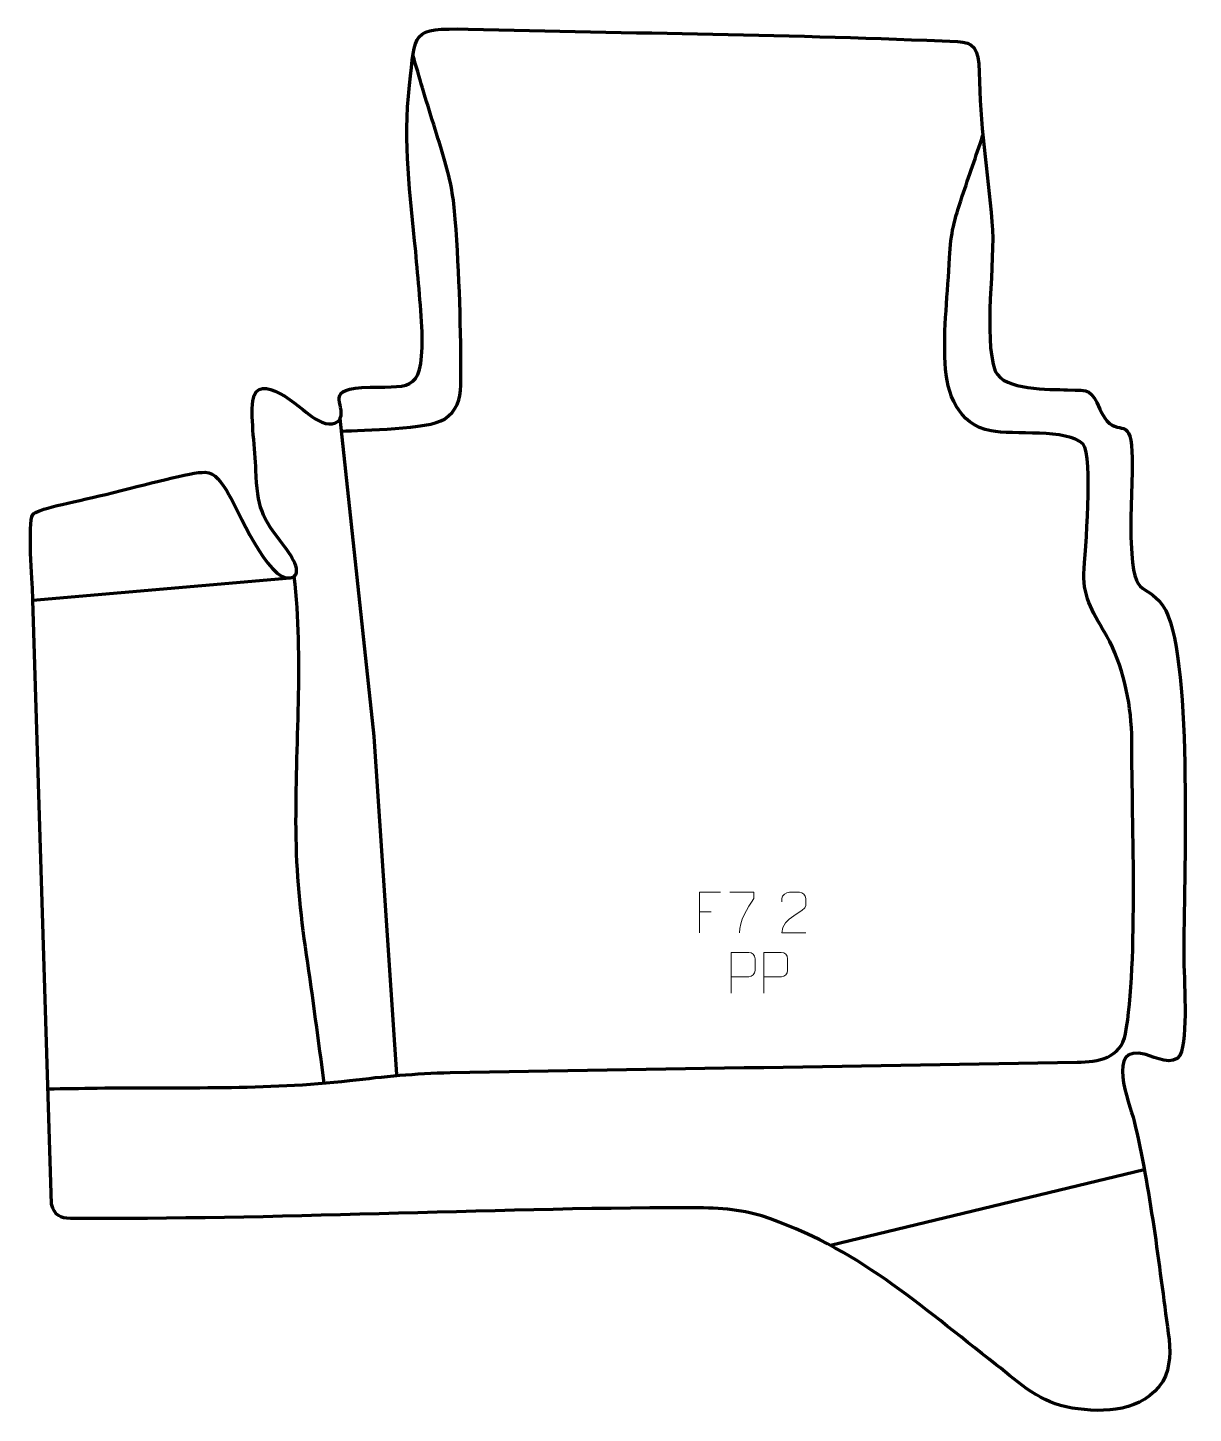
# Model space of a CAD drawing. Header units: millimetres. Extents: x -1145 to -430, y -762 to 88.
import ezdxf

# ---------------------------------------------------------------- set-up
doc = ezdxf.new("R2010")
doc.units = ezdxf.units.MM
doc.header["$MEASUREMENT"] = 0
for name, color, linetype in [('layer 1', 7, 'Continuous'), ('layer 2', 7, 'Continuous'), ('layer 3', 7, 'Continuous')]:
    doc.layers.add(name, color=color, linetype=linetype)

msp = doc.modelspace()

# ---------------------------------------------------------------- linework, layer by layer
at = {"layer": 'layer 1', "color": 250, "lineweight": 9}
for points, knots in [([(-720.0185, -442.1617), (-720.0185, -442.1617), (-732.8925, -442.1617), (-732.8925, -442.1617), (-732.8925, -442.1617), (-732.8925, -442.1617), (-732.8925, -467.1153), (-732.8925, -467.1153)], [0, 0, 0, 0, 0.33333333, 0.33333333, 0.33333333, 0.33333333, 1, 1, 1, 1]), ([(-714.2734, -442.1396), (-714.2734, -442.1396), (-699.4573, -442.1396), (-699.4573, -442.1396), (-699.4573, -442.1396), (-699.4576, -443.3892), (-699.4576, -444.6388), (-699.4573, -445.8886), (-699.4573, -445.8886), (-703.4517, -451.8857), (-708.3669, -459.7193), (-708.3669, -467.0981)], [0, 0, 0, 0, 0.25, 0.25, 0.25, 0.25, 0.5, 0.5, 0.5, 0.5, 1, 1, 1, 1]), ([(-667.6219, -467.106), (-672.5363, -467.1057), (-677.4507, -467.1057), (-682.3648, -467.106), (-682.3648, -467.106), (-682.3648, -457.1737), (-667.7138, -454.5325), (-667.6219, -450.2222), (-667.6219, -450.2222), (-667.6222, -448.7981), (-667.6222, -447.3744), (-667.6219, -445.9511), (-667.6219, -445.9511), (-667.6388, -443.874), (-669.7616, -442.1492), (-671.4326, -442.1319), (-671.4326, -442.1319), (-673.5058, -442.1323), (-675.5787, -442.1323), (-677.6511, -442.1319), (-677.6511, -442.1319), (-679.4732, -442.1154), (-682.2979, -443.9075), (-682.3648, -446.0011), (-682.3648, -446.0011), (-682.3648, -446.0011), (-682.3648, -448.0559), (-682.3648, -448.0559)], [0, 0, 0, 0, 0.125, 0.125, 0.125, 0.125, 0.25, 0.25, 0.25, 0.25, 0.375, 0.375, 0.375, 0.375, 0.5, 0.5, 0.5, 0.5, 0.625, 0.625, 0.625, 0.625, 0.75, 0.75, 0.75, 0.75, 1, 1, 1, 1]), ([(-713.4123, -504.009), (-713.4123, -504.009), (-713.4123, -479.0554), (-713.4123, -479.0554), (-713.4123, -479.0554), (-709.8173, -479.0554), (-706.222, -479.0554), (-702.6266, -479.0554), (-702.6266, -479.0554), (-700.3014, -479.0933), (-698.744, -480.5834), (-698.7482, -482.9495), (-698.7482, -482.9495), (-698.7486, -484.9852), (-698.7486, -488.0445), (-698.7482, -490.0805), (-698.7482, -490.0805), (-698.7547, -491.9559), (-700.5669, -493.8978), (-702.5765, -493.9169), (-702.5765, -493.9169), (-702.5765, -493.9169), (-713.4123, -493.9169), (-713.4123, -493.9169)], [0, 0, 0, 0, 0.14285714, 0.14285714, 0.14285714, 0.14285714, 0.28571429, 0.28571429, 0.28571429, 0.28571429, 0.42857143, 0.42857143, 0.42857143, 0.42857143, 0.57142857, 0.57142857, 0.57142857, 0.57142857, 0.71428571, 0.71428571, 0.71428571, 0.71428571, 1, 1, 1, 1]), ([(-693.4123, -504.009), (-693.4123, -504.009), (-693.4123, -479.0554), (-693.4123, -479.0554), (-693.4123, -479.0554), (-689.8173, -479.0554), (-686.222, -479.0554), (-682.6266, -479.0554), (-682.6266, -479.0554), (-680.3014, -479.0933), (-678.744, -480.5834), (-678.7482, -482.9495), (-678.7482, -482.9495), (-678.7486, -484.9852), (-678.7486, -488.0445), (-678.7482, -490.0805), (-678.7482, -490.0805), (-678.7547, -491.9559), (-680.5669, -493.8978), (-682.5765, -493.9169), (-682.5765, -493.9169), (-682.5765, -493.9169), (-693.4123, -493.9169), (-693.4123, -493.9169)], [0, 0, 0, 0, 0.14285714, 0.14285714, 0.14285714, 0.14285714, 0.28571429, 0.28571429, 0.28571429, 0.28571429, 0.42857143, 0.42857143, 0.42857143, 0.42857143, 0.57142857, 0.57142857, 0.57142857, 0.57142857, 0.71428571, 0.71428571, 0.71428571, 0.71428571, 1, 1, 1, 1])]:
    msp.add_open_spline(points, degree=3, knots=knots, dxfattribs=at)
msp.add_open_spline([(-732.8925, -454.0414), (-732.8925, -454.0414), (-725.7244, -454.0414), (-725.7244, -454.0414)], degree=3, dxfattribs=at)
at = {"layer": 'layer 2', "color": 140, "lineweight": 158}
for points, knots in [([(-952.5827, -159.3392), (-939.0543, -158.5636), (-899.1294, -158.4857), (-889.2836, -151.9345), (-889.2836, -151.9345), (-881.883, -147.0103), (-879.3033, -139.7896), (-879.2483, -131.2603), (-879.2483, -131.2603), (-879.0242, -96.5421), (-880.0657, -63.9004), (-882.6305, -29.2691), (-882.6305, -29.2691), (-883.6188, -16.1417), (-885.3585, -6.391), (-889.0391, 6.2887), (-889.0391, 6.2887), (-893.4544, 21.2482), (-898.3115, 36.1239), (-902.7528, 51.1677), (-902.7528, 51.1677), (-904.7237, 57.8438), (-906.695, 64.5197), (-908.669, 71.1948)], [0, 0, 0, 0, 0.14285714, 0.14285714, 0.14285714, 0.14285714, 0.28571429, 0.28571429, 0.28571429, 0.28571429, 0.42857143, 0.42857143, 0.42857143, 0.42857143, 0.57142857, 0.57142857, 0.57142857, 0.57142857, 0.71428571, 0.71428571, 0.71428571, 0.71428571, 1, 1, 1, 1]), ([(-1132.4667, -562.6583), (-1122.4542, -562.5077), (-1112.4418, -562.3571), (-1102.4293, -562.2065), (-1102.4293, -562.2065), (-1050.7503, -561.4957), (-998.8378, -563.52), (-947.3928, -557.5836), (-947.3928, -557.5836), (-925.7447, -555.0855), (-907.6172, -553.1452), (-885.6876, -552.7336), (-885.6876, -552.7336), (-757.5306, -550.328), (-629.3291, -548.6388), (-501.162, -546.4108), (-501.162, -546.4108), (-488.1685, -546.1249), (-474.4373, -544.0523), (-471.5178, -528.9152), (-471.5178, -528.9152), (-463.4151, -486.904), (-467.8112, -391.0244), (-467.6757, -345.0394), (-467.6757, -345.0394), (-468.3562, -325.2205), (-473.0519, -302.4313), (-482.9894, -285.1311), (-482.9894, -285.1311), (-490.5306, -271.9717), (-497.5315, -262.1068), (-496.9851, -246.695), (-496.9851, -246.695), (-496.2595, -233.6286), (-491.1103, -174.9047), (-497.5279, -167.2766), (-497.5279, -167.2766), (-506.9932, -157.6569), (-540.6782, -161.9049), (-553.9322, -159.2475), (-553.9322, -159.2475), (-574.5808, -155.1075), (-581.015, -136.4994), (-582.1816, -117.7702), (-582.1816, -117.7702), (-583.2647, -97.1711), (-580.4062, -73.9511), (-579.4008, -53.0641), (-579.4008, -53.0641), (-578.637, -37.1947), (-576.5711, -30.2634), (-571.6516, -15.3593), (-571.6516, -15.3593), (-567.5602, -3.0218), (-563.195, 9.2084), (-559.1326, 21.5648), (-559.1326, 21.5648), (-559.1326, 21.5648), (-558.9461, 22.132), (-558.9461, 22.132)], [0, 0, 0, 0, 0.0625, 0.0625, 0.0625, 0.0625, 0.125, 0.125, 0.125, 0.125, 0.1875, 0.1875, 0.1875, 0.1875, 0.25, 0.25, 0.25, 0.25, 0.3125, 0.3125, 0.3125, 0.3125, 0.375, 0.375, 0.375, 0.375, 0.4375, 0.4375, 0.4375, 0.4375, 0.5, 0.5, 0.5, 0.5, 0.5625, 0.5625, 0.5625, 0.5625, 0.625, 0.625, 0.625, 0.625, 0.6875, 0.6875, 0.6875, 0.6875, 0.75, 0.75, 0.75, 0.75, 0.8125, 0.8125, 0.8125, 0.8125, 0.875, 0.875, 0.875, 0.875, 1, 1, 1, 1]), ([(-918.582, -553.8707), (-918.582, -553.8707), (-932.3619, -346.5749), (-932.3619, -346.5749), (-932.3619, -346.5749), (-932.3619, -346.5749), (-953.3301, -151.6535), (-953.3301, -151.6535)], [0, 0, 0, 0, 0.33333333, 0.33333333, 0.33333333, 0.33333333, 1, 1, 1, 1]), ([(-981.656, -248.5004), (-975.7421, -298.4738), (-981.0124, -352.7871), (-980.532, -403.5213), (-980.532, -403.5213), (-980.2693, -431.2672), (-978.0865, -453.1832), (-974.0419, -480.5747), (-974.0419, -480.5747), (-970.1701, -506.7955), (-966.7305, -532.9825), (-963.2309, -559.2504)], [0, 0, 0, 0, 0.25, 0.25, 0.25, 0.25, 0.5, 0.5, 0.5, 0.5, 1, 1, 1, 1])]:
    msp.add_open_spline(points, degree=3, knots=knots, dxfattribs=at)
for points in [[(-1141.7492, -263.0473), (-1141.7492, -263.0473), (-983.9692, -249.3947), (-983.9692, -249.3947)], [(-460.1095, -612.2851), (-460.1095, -612.2851), (-652.5186, -658.7221), (-652.5186, -658.7221)]]:
    msp.add_open_spline(points, degree=3, dxfattribs=at)
at = {"layer": 'layer 3', "color": 242, "lineweight": 158}
msp.add_open_spline([(-1130.277, -633.3369), (-1128.4741, -640.4872), (-1124.8515, -642.0613), (-1118.747, -642.1085), (-1118.747, -642.1085), (-993.0106, -643.0825), (-865.7578, -635.8302), (-739.5975, -635.5805), (-739.5975, -635.5805), (-723.1629, -635.5479), (-707.1271, -636.5403), (-694.6595, -640.6325), (-694.6595, -640.6325), (-636.3322, -659.777), (-598.1387, -695.2409), (-550.7378, -731.8635), (-550.7378, -731.8635), (-535.7362, -743.6604), (-523.868, -755.2937), (-504.2925, -758.4431), (-504.2925, -758.4431), (-484.3521, -761.6512), (-460.868, -760.6552), (-448.6578, -742.0751), (-448.6578, -742.0751), (-443.6576, -733.3366), (-443.8308, -722.8958), (-445.2428, -712.5264), (-445.2428, -712.5264), (-451.023, -670.0703), (-456.3138, -623.9009), (-466.1872, -582.4252), (-466.1872, -582.4252), (-469.0547, -571.3603), (-484.3676, -534.664), (-459.0709, -541.7081), (-459.0709, -541.7081), (-453.5501, -543.2455), (-441.9045, -549.0121), (-438.1251, -542.148), (-438.1251, -542.148), (-432.8407, -531.2587), (-435.7502, -494.9153), (-435.7818, -480.5961), (-435.7818, -480.5961), (-435.8777, -437.2359), (-429.8934, -302.2761), (-446.8004, -269.3696), (-446.8004, -269.3696), (-458.0794, -249.4973), (-466.5251, -266.6379), (-468.0671, -227.9034), (-468.0671, -227.9034), (-468.8125, -209.1793), (-466.9783, -190.6217), (-467.5325, -172.0547), (-467.5325, -172.0547), (-468.2469, -148.1187), (-477.679, -164.9583), (-486.02, -148.2905), (-486.02, -148.2905), (-486.02, -148.2905), (-487.221, -145.8905), (-487.221, -145.8905), (-487.221, -145.8905), (-492.7991, -133.581), (-493.0374, -134.49), (-506.9819, -133.9823), (-506.9819, -133.9823), (-518.082, -133.6458), (-546.1074, -134.4236), (-551.3443, -122.6325), (-551.3443, -122.6325), (-559.0902, -101.0418), (-551.0899, -56.4089), (-553.4009, -30.9276), (-553.4009, -30.9276), (-556.3229, -0.0491), (-560.757, 29.686), (-561.2515, 60.8386), (-561.2515, 60.8386), (-561.4904, 75.8952), (-565.0299, 79.1062), (-574.4866, 79.5364), (-574.4866, 79.5364), (-674.7272, 84.0724), (-774.5365, 84.6069), (-874.7505, 87.14), (-874.7505, 87.14), (-910.5704, 88.0454), (-906.9469, 85.2184), (-910.7456, 52.7328), (-910.7456, 52.7328), (-914.8347, 16.7433), (-910.2529, -13.6209), (-906.9404, -49.238), (-906.9404, -49.238), (-905.3515, -66.3225), (-903.5537, -84.678), (-902.9244, -101.7629), (-902.9244, -101.7629), (-902.8346, -137.8811), (-911.2318, -130.999), (-939.9686, -132.6899), (-939.9686, -132.6899), (-964.236, -134.1179), (-948.0205, -144.6456), (-954.0974, -152.9462), (-954.0974, -152.9462), (-959.1876, -157.302), (-965.5342, -153.7415), (-970.4563, -150.6474), (-970.4563, -150.6474), (-977.5818, -145.2568), (-1003.9489, -120.822), (-1006.8335, -140.8366), (-1006.8335, -140.8366), (-1008.1867, -152.2772), (-1005.322, -170.7202), (-1004.9214, -183.238), (-1004.9214, -183.238), (-1003.9988, -206.3731), (-1001.7254, -211.8689), (-987.5636, -229.8872), (-987.5636, -229.8872), (-984.74, -233.4797), (-974.3279, -247.5481), (-983.9692, -249.3947), (-983.9692, -249.3947), (-997.5064, -251.9875), (-1016.0257, -206.8418), (-1022.8818, -196.0281), (-1022.8818, -196.0281), (-1026.0565, -191.0209), (-1029.8223, -184.9223), (-1036.0832, -184.6067), (-1036.0832, -184.6067), (-1044.6423, -184.1753), (-1071.7979, -192.0762), (-1097.0608, -198.1081), (-1097.0608, -198.1081), (-1119.0062, -203.3479), (-1139.8541, -207.2318), (-1141.8078, -210.5293), (-1141.8078, -210.5293), (-1144.9468, -215.8273), (-1142.2747, -251.6592), (-1141.8447, -260.0462), (-1141.8447, -260.0462), (-1141.8447, -260.0462), (-1141.7492, -263.0473), (-1141.7492, -263.0473), (-1141.7492, -263.0473), (-1141.7492, -263.0473), (-1130.277, -633.3369), (-1130.277, -633.3369)], degree=3, knots=[0, 0, 0, 0, 0.025, 0.025, 0.025, 0.025, 0.05, 0.05, 0.05, 0.05, 0.075, 0.075, 0.075, 0.075, 0.1, 0.1, 0.1, 0.1, 0.125, 0.125, 0.125, 0.125, 0.15, 0.15, 0.15, 0.15, 0.175, 0.175, 0.175, 0.175, 0.2, 0.2, 0.2, 0.2, 0.225, 0.225, 0.225, 0.225, 0.25, 0.25, 0.25, 0.25, 0.275, 0.275, 0.275, 0.275, 0.3, 0.3, 0.3, 0.3, 0.325, 0.325, 0.325, 0.325, 0.35, 0.35, 0.35, 0.35, 0.375, 0.375, 0.375, 0.375, 0.4, 0.4, 0.4, 0.4, 0.425, 0.425, 0.425, 0.425, 0.45, 0.45, 0.45, 0.45, 0.475, 0.475, 0.475, 0.475, 0.5, 0.5, 0.5, 0.5, 0.525, 0.525, 0.525, 0.525, 0.55, 0.55, 0.55, 0.55, 0.575, 0.575, 0.575, 0.575, 0.6, 0.6, 0.6, 0.6, 0.625, 0.625, 0.625, 0.625, 0.65, 0.65, 0.65, 0.65, 0.675, 0.675, 0.675, 0.675, 0.7, 0.7, 0.7, 0.7, 0.725, 0.725, 0.725, 0.725, 0.75, 0.75, 0.75, 0.75, 0.775, 0.775, 0.775, 0.775, 0.8, 0.8, 0.8, 0.8, 0.825, 0.825, 0.825, 0.825, 0.85, 0.85, 0.85, 0.85, 0.875, 0.875, 0.875, 0.875, 0.9, 0.9, 0.9, 0.9, 0.925, 0.925, 0.925, 0.925, 0.95, 0.95, 0.95, 0.95, 1, 1, 1, 1], dxfattribs=at)

doc.saveas('drawing.dxf')
